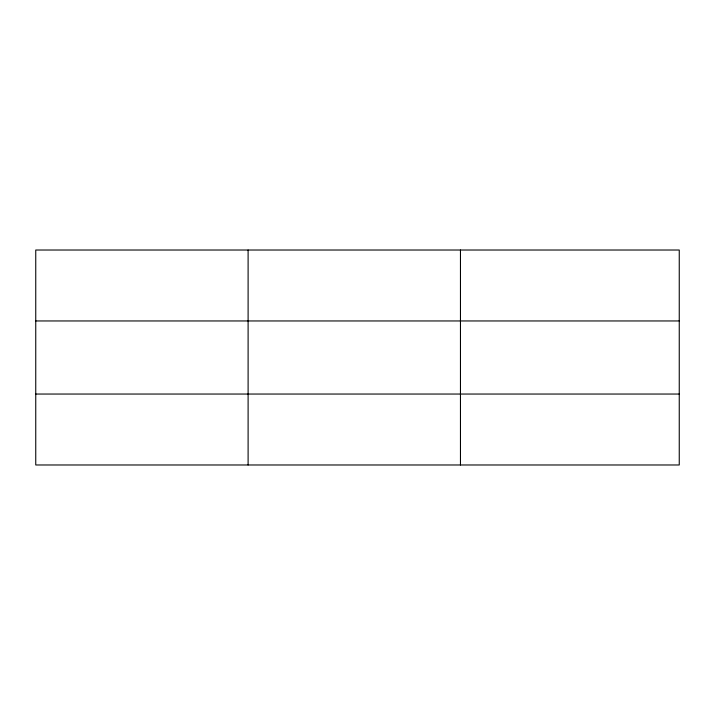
<?xml version="1.0" encoding="UTF-8"?>
<svg xmlns="http://www.w3.org/2000/svg" width="715" height="715" viewBox="0 0 715 715"><rect width="100%" height="100%" fill="white"/><g stroke="black" fill="none" stroke-linecap="round" stroke-linejoin="round"><path stroke-width="1.07" d="M248.105 250.018L248.105 464.982M460.46 250.018L460.46 464.982M679.25 320.955L679.25 250.018L35.75 250.018L35.75 464.982L679.25 464.982L679.25 320.955L35.75 320.955M35.75 394.045L679.25 394.045"/></g></svg>
